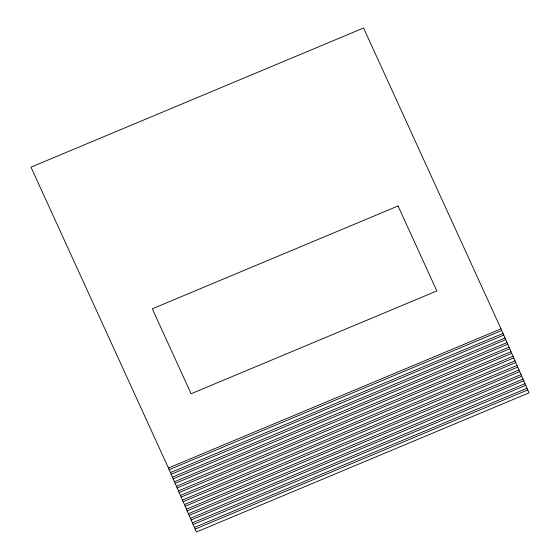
<?xml version="1.0" encoding="UTF-8"?>
<svg xmlns="http://www.w3.org/2000/svg" width="560" height="560" viewBox="0 0 560 560"><rect width="100%" height="100%" fill="white"/><g stroke="black" fill="none" stroke-linecap="round" stroke-linejoin="round"><path stroke-width="0.84" d="M168.441 468.013L501.025 328.853L529.011 392.84L196.427 532L168.441 468.013L30.989 167.16L363.573 28L501.025 328.853M169.12 469.7L501.704 330.533M170.436 472.584L503.02 333.424M171.115 474.271L503.699 335.104M172.438 477.155L505.022 337.995M173.117 478.842L505.701 339.675M174.433 481.726L507.024 342.566M175.112 483.406L507.703 344.246M176.435 486.297L509.019 347.137M177.114 487.977L509.698 348.817M178.437 490.868L511.021 351.708M179.116 492.548L511.7 353.388M180.432 495.439L513.016 356.279M181.111 497.119L513.695 357.959M182.434 500.01L515.018 360.843M183.113 501.69L515.697 362.53M184.429 504.581L517.013 365.414M185.108 506.261L517.699 367.101M186.431 509.152L519.015 369.985M187.11 510.832L519.694 371.665M188.426 513.716L521.017 374.556M189.112 515.403L521.696 376.236M190.428 518.287L523.012 379.127M191.107 519.974L523.691 380.807M192.43 522.858L525.014 383.698M193.109 524.538L525.693 385.378M194.425 527.429L527.009 388.269M195.104 529.109L527.695 389.949M398.048 205.968L152.292 308.798L191.107 393.757L436.863 290.934L398.048 205.968"/></g></svg>
